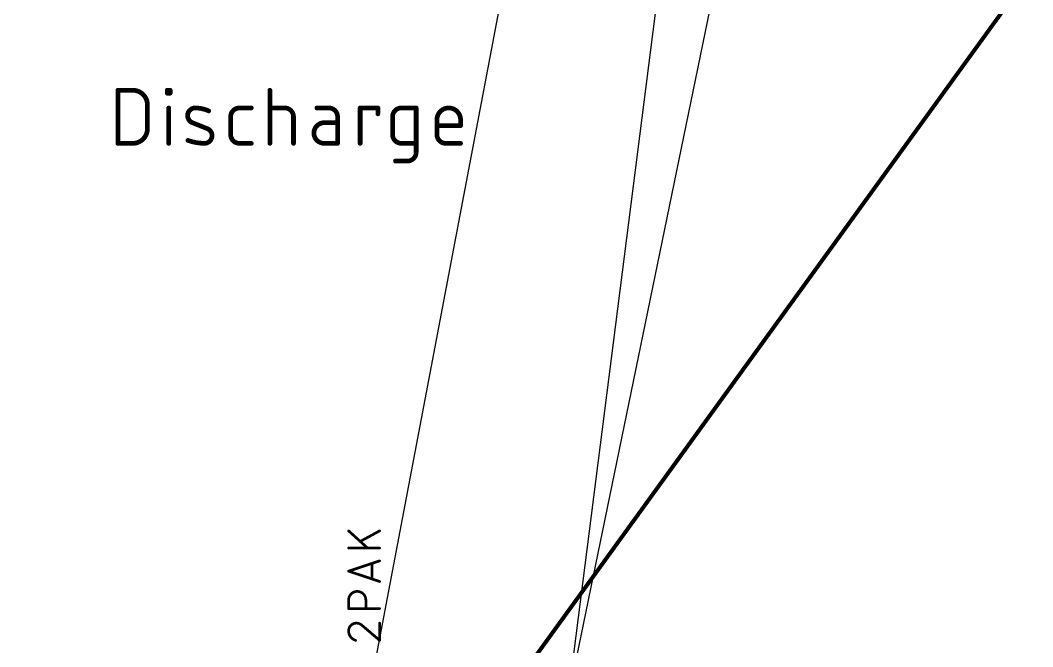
# Model space of a CAD drawing. Extents: x -93 to 210, y -228 to 208.
# Drawn here: x 47.4 to 85.61, y -81.92 to -58.26 of the extents above; entities that cross this region are included whole.
import ezdxf

# ---------------------------------------------------------------- set-up
doc = ezdxf.new("R2010")
doc.units = 0
for name, color, linetype in [('121', 253, 'CONTINUOUS'), ('19', 53, 'CONTINUOUS'), ('27', 253, 'CONTINUOUS')]:
    doc.layers.add(name, color=color, linetype=linetype)

msp = doc.modelspace()

# ---------------------------------------------------------------- linework, layer by layer
at = {"layer": '121'}
for points, const_width in [([(130, 5), (41, -118)], 0.1524), ([(51.0889, -62.9111), (51.0889, -60.9045)], 0.1778), ([(51.0889, -60.9045), (51.6463, -60.9045)], 0.1778), ([(52.95, -61.016), (52.95, -60.9045)], 0.1778), ([(52.95, -60.9045), (53.0615, -60.9045)], 0.1778), ([(53.0615, -61.016), (52.95, -61.016)], 0.1778), ([(53.0615, -60.9045), (53.0615, -61.016)], 0.1778), ([(56.8237, -62.9111), (56.8237, -60.9045)], 0.1778), ([(52.2037, -61.4619), (52.2037, -62.3537)], 0.1778), ([(53.0058, -62.9111), (53.0058, -61.5734)], 0.1778), ([(55.6767, -61.5734), (56.1226, -61.5734)], 0.1778), ([(56.8237, -61.5734), (57.3811, -61.5734)], 0.1778), ([(59.043, -61.5734), (58.5971, -61.5734)], 0.1778), ([(60.2302, -62.9111), (60.2302, -61.5734)], 0.1778), ([(60.2302, -61.5734), (60.8991, -61.5734)], 0.1778), ([(60.8991, -61.5734), (60.8991, -61.7963)], 0.1778), ([(61.7862, -61.5734), (62.3436, -61.5734)], 0.1778), ([(62.3436, -61.5734), (62.3436, -63.2455)], 0.1778), ([(55.3423, -62.5767), (55.3423, -61.9078)], 0.1778), ([(57.7155, -61.9078), (57.7155, -62.9111)], 0.1778), ([(59.3775, -62.9111), (59.3775, -61.9078)], 0.1778), ([(61.4518, -62.5767), (61.4518, -61.9078)], 0.1778), ([(54.4586, -62.3537), (53.9012, -62.1308)], 0.1778), ([(59.3775, -62.1308), (58.8758, -62.1308)], 0.1778), ([(63.1267, -62.5767), (63.1267, -62.0193)], 0.1778), ([(64.0185, -62.2422), (63.1267, -62.2422)], 0.1778), ([(64.0185, -62.0193), (64.0185, -62.2422)], 0.1778), ([(51.6463, -62.9111), (51.0889, -62.9111)], 0.1778), ([(56.1226, -62.9111), (55.6767, -62.9111)], 0.1778), ([(58.8758, -62.9111), (59.3775, -62.9111)], 0.1778), ([(62.3436, -62.9111), (61.7862, -62.9111)], 0.1778), ([(64.0185, -62.9111), (63.4611, -62.9111)], 0.1778), ([(62.0092, -63.58), (61.5632, -63.58)], 0.1778)]:
    msp.add_lwpolyline(points, dxfattribs=dict(at, const_width=const_width))
for points, const_width in [([(51.0889, -60.8601, 1), (51.0889, -60.949)], 0.0889), ([(51.1334, -60.9045, 1), (51.0445, -60.9045)], 0.0889), ([(52.2037, -61.4619, 0.4142), (51.6463, -60.9045)], 0.1778), ([(51.6463, -60.8601, 1), (51.6463, -60.949)], 0.0889), ([(51.6463, -60.949, 1), (51.6463, -60.8601)], 0.0889), ([(52.95, -60.8601, 1), (52.95, -60.949)], 0.0889), ([(52.95, -60.9715, 1), (52.95, -61.0604)], 0.0889), ([(52.9945, -60.9045, 1), (52.9056, -60.9045)], 0.0889), ([(52.9056, -61.016, 1), (52.9945, -61.016)], 0.0889), ([(53.106, -60.9045, 1), (53.0171, -60.9045)], 0.0889), ([(53.0171, -61.016, 1), (53.106, -61.016)], 0.0889), ([(53.0615, -60.949, 1), (53.0615, -60.8601)], 0.0889), ([(53.0615, -61.0604, 1), (53.0615, -60.9715)], 0.0889), ([(56.8681, -60.9045, 1), (56.7792, -60.9045)], 0.0889), ([(52.2481, -61.4619, 1), (52.1592, -61.4619)], 0.0889), ([(52.1592, -61.4619, 1), (52.2481, -61.4619)], 0.0889), ([(53.0502, -61.5734, 1), (52.9613, -61.5734)], 0.0889), ([(54.0126, -61.5734, 0.8318), (53.9012, -62.1308)], 0.1778), ([(54.0133, -61.5289, 1), (54.012, -61.6178)], 0.0889), ([(54.5143, -61.6848, 0.1026), (54.0126, -61.5734)], 0.1778), ([(54.012, -61.6178, 1), (54.0133, -61.5289)], 0.0889), ([(55.6767, -61.5734, 0.4142), (55.3423, -61.9078)], 0.1778), ([(55.6767, -61.5289, 1), (55.6767, -61.6178)], 0.0889), ([(55.6767, -61.6178, 1), (55.6767, -61.5289)], 0.0889), ([(56.1226, -61.6178, 1), (56.1226, -61.5289)], 0.0889), ([(56.8237, -61.5289, 1), (56.8237, -61.6178)], 0.0889), ([(57.7155, -61.9078, 0.4142), (57.3811, -61.5734)], 0.1778), ([(57.3811, -61.5289, 1), (57.3811, -61.6178)], 0.0889), ([(57.3811, -61.6178, 1), (57.3811, -61.5289)], 0.0889), ([(58.5971, -61.5289, 1), (58.5971, -61.6178)], 0.0889), ([(59.3775, -61.9078, 0.4142), (59.043, -61.5734)], 0.1778), ([(59.043, -61.5289, 1), (59.043, -61.6178)], 0.0889), ([(59.043, -61.6178, 1), (59.043, -61.5289)], 0.0889), ([(60.2302, -61.5289, 1), (60.2302, -61.6178)], 0.0889), ([(60.2747, -61.5734, 1), (60.1858, -61.5734)], 0.0889), ([(60.9435, -61.5734, 1), (60.8546, -61.5734)], 0.0889), ([(60.8991, -61.6178, 1), (60.8991, -61.5289)], 0.0889), ([(61.7862, -61.5734, 0.4142), (61.4518, -61.9078)], 0.1778), ([(61.7862, -61.5289, 1), (61.7862, -61.6178)], 0.0889), ([(61.7862, -61.6178, 1), (61.7862, -61.5289)], 0.0889), ([(62.388, -61.5734, 1), (62.2991, -61.5734)], 0.0889), ([(62.3436, -61.6178, 1), (62.3436, -61.5289)], 0.0889), ([(64.0185, -62.0193, 1), (63.1267, -62.0193)], 0.1778), ([(54.496, -61.7254, 1), (54.5325, -61.6443)], 0.0889), ([(55.3868, -61.9078, 1), (55.2979, -61.9078)], 0.0889), ([(55.2979, -61.9078, 1), (55.3868, -61.9078)], 0.0889), ([(57.7599, -61.9078, 1), (57.671, -61.9078)], 0.0889), ([(57.671, -61.9078, 1), (57.7599, -61.9078)], 0.0889), ([(59.4219, -61.9078, 1), (59.333, -61.9078)], 0.0889), ([(59.333, -61.9078, 1), (59.4219, -61.9078)], 0.0889), ([(60.8546, -61.7963, 1), (60.9435, -61.7963)], 0.0889), ([(61.4962, -61.9078, 1), (61.4073, -61.9078)], 0.0889), ([(61.4073, -61.9078, 1), (61.4962, -61.9078)], 0.0889), ([(51.6463, -62.9111, 0.4142), (52.2037, -62.3537)], 0.1778), ([(52.2481, -62.3537, 1), (52.1592, -62.3537)], 0.0889), ([(53.9177, -62.0895, 1), (53.8847, -62.172)], 0.0889), ([(53.8847, -62.172, 1), (53.9177, -62.0895)], 0.0889), ([(54.3471, -62.9111, 0.8318), (54.4586, -62.3537)], 0.1778), ([(54.4751, -62.3124, 1), (54.442, -62.395)], 0.0889), ([(54.442, -62.395, 1), (54.4751, -62.3124)], 0.0889), ([(58.8758, -62.1308, 1), (58.8758, -62.9111)], 0.1778), ([(58.8758, -62.0863, 1), (58.8758, -62.1752)], 0.0889), ([(58.8758, -62.1752, 1), (58.8758, -62.0863)], 0.0889), ([(59.3775, -62.1752, 1), (59.3775, -62.0863)], 0.0889), ([(63.1267, -62.1978, 1), (63.1267, -62.2867)], 0.0889), ([(63.1712, -62.0193, 1), (63.0823, -62.0193)], 0.0889), ([(63.0823, -62.0193, 1), (63.1712, -62.0193)], 0.0889), ([(64.063, -62.0193, 1), (63.9741, -62.0193)], 0.0889), ([(63.9741, -62.0193, 1), (64.063, -62.0193)], 0.0889), ([(63.9741, -62.2422, 1), (64.063, -62.2422)], 0.0889), ([(64.0185, -62.2867, 1), (64.0185, -62.1978)], 0.0889), ([(52.1592, -62.3537, 1), (52.2481, -62.3537)], 0.0889), ([(55.3423, -62.5767, 0.4142), (55.6767, -62.9111)], 0.1778), ([(55.3868, -62.5767, 1), (55.2979, -62.5767)], 0.0889), ([(55.2979, -62.5767, 1), (55.3868, -62.5767)], 0.0889), ([(61.4518, -62.5767, 0.4142), (61.7862, -62.9111)], 0.1778), ([(61.4962, -62.5767, 1), (61.4073, -62.5767)], 0.0889), ([(61.4073, -62.5767, 1), (61.4962, -62.5767)], 0.0889), ([(63.1267, -62.5767, 0.4142), (63.4611, -62.9111)], 0.1778), ([(63.1712, -62.5767, 1), (63.0823, -62.5767)], 0.0889), ([(63.0823, -62.5767, 1), (63.1712, -62.5767)], 0.0889), ([(51.0889, -62.8667, 1), (51.0889, -62.9556)], 0.0889), ([(51.0445, -62.9111, 1), (51.1334, -62.9111)], 0.0889), ([(51.6463, -62.8667, 1), (51.6463, -62.9556)], 0.0889), ([(51.6463, -62.9556, 1), (51.6463, -62.8667)], 0.0889), ([(52.9613, -62.9111, 1), (53.0502, -62.9111)], 0.0889), ([(53.7339, -62.7996, 0.083), (54.3471, -62.9111)], 0.1778), ([(53.749, -62.7578, 1), (53.7189, -62.8414)], 0.0889), ([(54.3477, -62.8667, 1), (54.3464, -62.9555)], 0.0889), ([(54.3464, -62.9555, 1), (54.3477, -62.8667)], 0.0889), ([(55.6767, -62.8667, 1), (55.6767, -62.9556)], 0.0889), ([(55.6767, -62.9556, 1), (55.6767, -62.8667)], 0.0889), ([(56.1226, -62.9556, 1), (56.1226, -62.8667)], 0.0889), ([(56.7792, -62.9111, 1), (56.8681, -62.9111)], 0.0889), ([(57.671, -62.9111, 1), (57.7599, -62.9111)], 0.0889), ([(58.8758, -62.8667, 1), (58.8758, -62.9556)], 0.0889), ([(58.8758, -62.9556, 1), (58.8758, -62.8667)], 0.0889), ([(59.333, -62.9111, 1), (59.4219, -62.9111)], 0.0889), ([(59.3775, -62.9556, 1), (59.3775, -62.8667)], 0.0889), ([(60.1858, -62.9111, 1), (60.2747, -62.9111)], 0.0889), ([(61.7862, -62.8667, 1), (61.7862, -62.9556)], 0.0889), ([(61.7862, -62.9556, 1), (61.7862, -62.8667)], 0.0889), ([(62.3436, -62.9556, 1), (62.3436, -62.8667)], 0.0889), ([(63.4611, -62.8667, 1), (63.4611, -62.9556)], 0.0889), ([(63.4611, -62.9556, 1), (63.4611, -62.8667)], 0.0889), ([(64.0185, -62.9556, 1), (64.0185, -62.8667)], 0.0889), ([(62.0092, -63.58, 0.4142), (62.3436, -63.2455)], 0.1778), ([(62.388, -63.2455, 1), (62.2991, -63.2455)], 0.0889), ([(62.2991, -63.2455, 1), (62.388, -63.2455)], 0.0889), ([(61.5632, -63.5355, 1), (61.5632, -63.6244)], 0.0889), ([(62.0092, -63.5355, 1), (62.0092, -63.6244)], 0.0889), ([(62.0092, -63.6244, 1), (62.0092, -63.5355)], 0.0889)]:
    msp.add_lwpolyline(points, format="xyb", dxfattribs=dict(at, const_width=const_width))
at = {"layer": '19'}
for p, q in [((70.7, -30.25), (48, -149.95)), ((74.9, -30.25), (60.65, -142)), ((60.65, -120), (79.1, -30.25))]:
    msp.add_line(p, q, dxfattribs=at)
at = {"layer": '27', "const_width": 0.1016}
for points in [[(59.7958, -77.5456), (60.5098, -78.1947)], [(60.9642, -77.5456), (60.2502, -77.935)], [(60.9642, -78.1947), (59.7958, -78.1947)], [(59.7958, -79.0681), (60.9642, -78.6787)], [(60.9642, -79.4576), (59.7958, -79.0681)], [(60.6721, -78.776), (60.6721, -79.3602)], [(59.7958, -80.4807), (59.7958, -80.1561)], [(60.4449, -80.1561), (60.4449, -80.4807)], [(60.9642, -80.4807), (59.7958, -80.4807)], [(60.9642, -81.6787), (60.9642, -81.0296)], [(60.3151, -81.1269), (60.9642, -81.6787)]]:
    msp.add_lwpolyline(points, dxfattribs=at)
at = {"layer": '27'}
for points, const_width in [([(59.8129, -77.5268, 1), (59.7787, -77.5643)], 0.0508), ([(60.9764, -77.5679, 1), (60.952, -77.5233)], 0.0508), ([(60.238, -77.9127, 1), (60.2623, -77.9573)], 0.0508), ([(59.7958, -78.1693, 1), (59.7958, -78.2201)], 0.0508), ([(60.4927, -78.2135, 1), (60.5269, -78.1759)], 0.0508), ([(60.9642, -78.2201, 1), (60.9642, -78.1693)], 0.0508), ([(60.9722, -78.7028, 1), (60.9562, -78.6546)], 0.0508), ([(59.8038, -79.044, 1), (59.7878, -79.0922)], 0.0508), ([(59.7878, -79.044, 1), (59.8038, -79.0922)], 0.0508), ([(60.6975, -78.776, 1), (60.6467, -78.776)], 0.0508), ([(60.6467, -79.3602, 1), (60.6975, -79.3602)], 0.0508), ([(60.9562, -79.4817, 1), (60.9722, -79.4335)], 0.0508), ([(60.4449, -80.1561, 1), (59.7958, -80.1561)], 0.1016), ([(59.8212, -80.1561, 1), (59.7704, -80.1561)], 0.0508), ([(59.7704, -80.1561, 1), (59.8212, -80.1561)], 0.0508), ([(60.4703, -80.1561, 1), (60.4195, -80.1561)], 0.0508), ([(60.4195, -80.1561, 1), (60.4703, -80.1561)], 0.0508), ([(59.7958, -80.4553, 1), (59.7958, -80.5061)], 0.0508), ([(59.7704, -80.4807, 1), (59.8212, -80.4807)], 0.0508), ([(60.4195, -80.4807, 1), (60.4703, -80.4807)], 0.0508), ([(60.9642, -80.5061, 1), (60.9642, -80.4553)], 0.0508), ([(60.0879, -81.0296, 0.4142), (59.7958, -81.3217)], 0.1016), ([(60.3151, -81.1269, 0.2053), (60.0879, -81.0296)], 0.1016), ([(60.0879, -81.0042, 1), (60.0879, -81.055)], 0.0508), ([(60.0879, -81.055, 1), (60.0879, -81.0042)], 0.0508), ([(60.9896, -81.0296, 1), (60.9388, -81.0296)], 0.0508), ([(59.7958, -81.3217, 0.3252), (60.0554, -81.6787)], 0.1016), ([(59.8212, -81.3217, 1), (59.7704, -81.3217)], 0.0508), ([(59.7704, -81.3217, 1), (59.8212, -81.3217)], 0.0508), ([(60.3315, -81.1076, 1), (60.2986, -81.1463)], 0.0508), ([(60.2967, -81.1445, 1), (60.3335, -81.1094)], 0.0508), ([(60.0476, -81.7029, 1), (60.0633, -81.6545)], 0.0508), ([(60.9388, -81.6787, 1), (60.9896, -81.6787)], 0.0508), ([(60.9477, -81.698, 1), (60.9807, -81.6593)], 0.0508)]:
    msp.add_lwpolyline(points, format="xyb", dxfattribs=dict(at, const_width=const_width))

doc.saveas('drawing.dxf')
